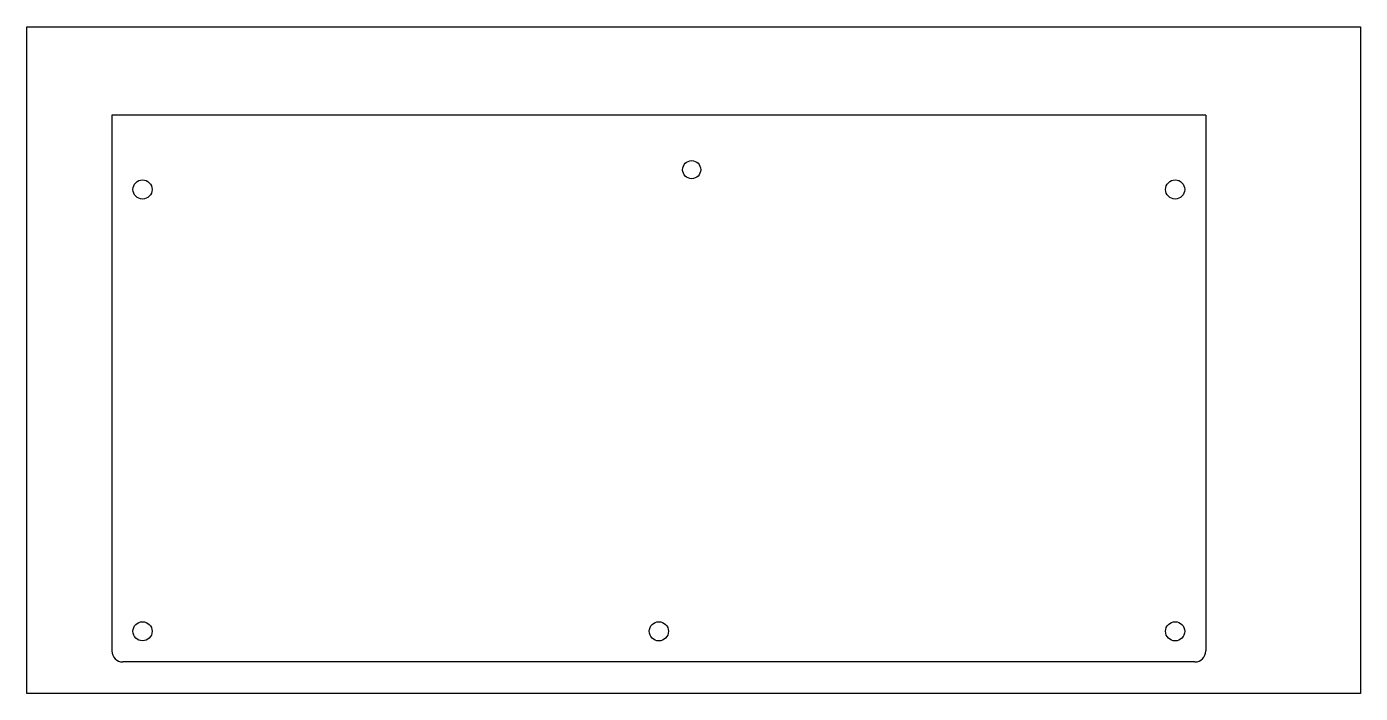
# Model space of a CAD drawing. Header units: millimetres. Extents: x 4 to 613, y 45 to 350.
import ezdxf

# ---------------------------------------------------------------- set-up
doc = ezdxf.new("R2010")
doc.units = ezdxf.units.MM

msp = doc.modelspace()

# ---------------------------------------------------------------- linework, layer by layer
for p, q in [((3.84, 44.79), (3.84, 349.59)), ((3.84, 349.59), (613.44, 349.59)), ((613.44, 349.59), (613.44, 44.79)), ((613.44, 44.79), (3.84, 44.79))]:
    msp.add_line(p, q)
at = {"color": 1, "linetype": 'Continuous'}
for p, q in [((542.8, 309.16), (42.8, 309.16)), ((42.8, 309.16), (42.8, 64.16)), ((542.8, 309.16), (542.8, 64.16)), ((537.8, 59.16), (47.8, 59.16))]:
    msp.add_line(p, q, dxfattribs=at)
for centre, radius in [((307.8, 284.21), 4.12), ((56.8, 275.16), 4.38), ((528.8, 275.16), 4.38), ((56.8, 73.16), 4.37), ((292.8, 73.16), 4.38), ((528.8, 73.16), 4.38)]:
    msp.add_circle(centre, radius, dxfattribs=at)
for centre, start, end in [((47.8, 64.16), 180, 270), ((537.8, 64.16), 270, 0)]:
    msp.add_arc(centre, 5, start, end, dxfattribs=at)

doc.saveas('drawing.dxf')
